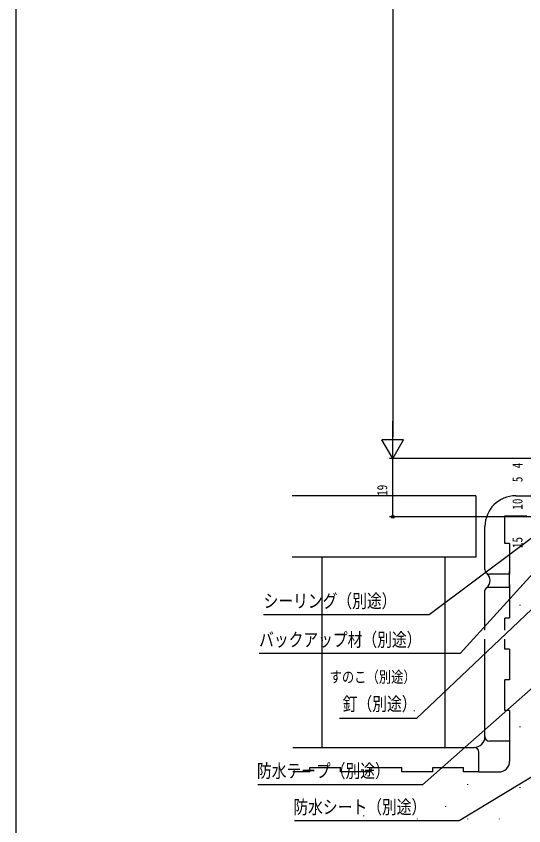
# Model space of a CAD drawing. Units: millimetres, scale not verified. Extents: x -495 to 495, y -800 to 801.
# Drawn here: x -494.9 to -329.8, y 161.9 to 425.3 of the extents above; entities that cross this region are included whole.
import ezdxf
from ezdxf.enums import TextEntityAlignment as Align

# ---------------------------------------------------------------- set-up
doc = ezdxf.new("R2010")
doc.units = ezdxf.units.MM
doc.header["$LTSCALE"] = 4
for name, color, linetype in [('0-6_YKK_D', 6, 'Continuous'), ('0-7_YKK_ZWAK', 7, 'Continuous'), ('0-8_YSS_K', 3, 'Continuous')]:
    doc.layers.add(name, color=color, linetype=linetype)
doc.styles.add('ＭＳ ゴシック', font='')
doc.styles.get('ＭＳ ゴシック').set_extended_font_data('MS Gothic')

msp = doc.modelspace()

# ---------------------------------------------------------------- linework, layer by layer
at = {"layer": '0-6_YKK_D'}
for p, q in [((-372.428, 582.405), (-372.428, 288.405)), ((-372.428, 281.405), (-372.428, 293.529)), ((-372.428, 281.405), (-375.928, 287.467)), ((-368.928, 287.467), (-375.928, 287.467)), ((-372.428, 281.405), (-368.928, 287.467)), ((-305.128, 281.405), (-373.428, 281.405)), ((-305.128, 281.405), (-373.428, 281.405)), ((-372.428, 262.408), (-372.428, 281.405)), ((-308.328, 262.408), (-373.428, 262.408))]:
    msp.add_line(p, q, dxfattribs=at)
for points in [[(-314.892, 264.748), (-316.253, 263.728), (-360.532, 230.528), (-414.432, 230.528)], [(-314.767, 257.252), (-315.909, 255.994), (-350.471, 217.927), (-415.891, 217.927)], [(-309.368, 249.237), (-310.602, 248.067), (-364.704, 196.771), (-389.704, 196.771)], [(-310.617, 221.296), (-311.89, 220.17), (-362.692, 175.252), (-416.272, 175.252)], [(-319.211, 182.568), (-320.666, 181.69), (-350.83, 163.494), (-404.41, 163.494)]]:
    msp.add_lwpolyline(points, dxfattribs=at)
msp.add_circle((-372.428, 262.408), 0.425, dxfattribs=at)
at = {"layer": '0-7_YKK_ZWAK'}
msp.add_lwpolyline([(495.1, -800), (-494.9, -800), (-494.9, 760)], dxfattribs=at)
at = {"layer": '0-8_YSS_K'}
for p, q in [((-345.431, 269.265), (-405.153, 269.265)), ((-345.431, 269.265), (-345.431, 249.265)), ((-332.431, 269.265), (-318.78, 269.265)), ((-335.931, 262.765), (-328.78, 262.765)), ((-342.431, 245.241), (-342.431, 259.265)), ((-334.431, 253.743), (-334.431, 243.741)), ((-345.431, 249.265), (-405.153, 249.265)), ((-395.431, 187.408), (-395.431, 249.265)), ((-355.431, 249.265), (-355.431, 187.408)), ((-334.431, 243.741), (-340.931, 243.741)), ((-334.431, 239.408), (-334.431, 243.741)), ((-334.428, 240.408), (-334.428, 244.741)), ((-334.428, 240.408), (-334.428, 230.406)), ((-342.431, 225.595), (-342.431, 238.408)), ((-334.431, 239.408), (-341.431, 239.408)), ((-331.058, 233.771), (-331.058, 233.571)), ((-331.055, 233.771), (-331.055, 233.571)), ((-335.931, 225.595), (-335.931, 229.406)), ((-342.431, 190.908), (-342.431, 222.595)), ((-335.931, 219.406), (-335.931, 222.595)), ((-334.431, 219.406), (-335.931, 219.406)), ((-335.931, 199.406), (-335.931, 209.406)), ((-365.487, 199.435), (-365.487, 199.235)), ((-334.431, 199.406), (-335.931, 199.406)), ((-331.058, 194.211), (-331.058, 194.011)), ((-404.91, 187.408), (-345.931, 187.408)), ((-334.431, 189.408), (-334.431, 182.908)), ((-344.431, 179.408), (-344.431, 185.908)), ((-399.431, 179.408), (-404.91, 179.408)), ((-399.431, 180.908), (-389.431, 180.908)), ((-399.431, 179.408), (-399.431, 180.908)), ((-389.431, 179.408), (-389.431, 180.908)), ((-379.433, 179.408), (-389.431, 179.408)), ((-379.433, 180.908), (-369.433, 180.908)), ((-379.433, 179.408), (-379.433, 180.908)), ((-359.433, 180.908), (-349.433, 180.908)), ((-359.433, 179.408), (-359.433, 180.908)), ((-344.583, 179.408), (-337.931, 179.408)), ((-402.446, 175.42), (-402.446, 175.22)), ((-389.112, 175.42), (-389.112, 175.22)), ((-376.803, 175.42), (-376.803, 175.22)), ((-348.083, 175.42), (-348.083, 175.22)), ((-331.058, 174.431), (-331.058, 174.231)), ((-397.318, 167.292), (-397.318, 167.092)), ((-370.649, 166.266), (-370.649, 166.066)), ((-355.263, 168.317), (-355.263, 168.117)), ((-381.932, 165.24), (-381.932, 165.04)), ((-364.495, 164.215), (-364.495, 164.015)), ((-348.083, 164.215), (-348.083, 164.015)), ((-337.826, 164.215), (-337.826, 164.015))]:
    msp.add_line(p, q, dxfattribs=at)
for points in [[(-334.431, 253.743), (-335.931, 253.743), (-335.931, 262.765)], [(-334.431, 239.408), (-334.431, 229.406), (-335.931, 229.406)], [(-334.431, 219.406), (-334.431, 209.406), (-335.931, 209.406)], [(-334.431, 199.406), (-334.431, 189.408), (-340.931, 189.408)], [(-359.433, 179.408), (-369.433, 179.408), (-369.433, 180.908)], [(-344.431, 179.408), (-349.433, 179.408), (-349.433, 180.908)]]:
    msp.add_lwpolyline(points, dxfattribs=at)
for centre, radius, start, end in [((-332.431, 259.265), 10, 90, 180), ((-340.931, 245.241), 1.5, 180, 270), ((-343.759, 241.741), 3, 308.94244, 51.05756), ((-341.431, 238.408), 1, 90, 180), ((-345.931, 190.908), 3.5, 270, 0.00003), ((-340.931, 190.908), 1.5, 180, 270), ((-345.931, 185.908), 1.5, 0, 90), ((-337.931, 182.908), 3.5, 270, 0)]:
    msp.add_arc(centre, radius, start, end, dxfattribs=at)

# ---------------------------------------------------------------- texts
at = {"layer": '0-6_YKK_D', "style": 'ＭＳ ゴシック', "width": 0.8}
for s, p in [('4', (-329.228, 278.205)), ('5', (-329.228, 273.705)), ('19', (-373.228, 269.266)), ('10', (-329.228, 264.766)), ('15', (-329.228, 252.268))]:
    msp.add_text(s, height=3.299, rotation=90, dxfattribs=at).set_placement(p, align=Align.BOTTOM_LEFT)
for s, p in [('シーリング（別途）', (-414.432, 231.528)), ('バックアップ材（別途）', (-415.891, 218.927)), ('釘（別途）', (-388.684, 198.036)), ('防水テープ（別途）', (-416.592, 176.252)), ('防水テープ（別途）', (-416.592, 176.252)), ('防水シート（別途）', (-404.73, 164.494))]:
    msp.add_text(s, height=4.399, dxfattribs=at).set_placement(p, align=Align.BOTTOM_LEFT)
at = {"layer": '0-8_YSS_K', "style": 'ＭＳ ゴシック', "width": 0.8}
msp.add_text('すのこ（別途）', height=3.666, dxfattribs=at).set_placement((-392.951, 207.384), align=Align.BOTTOM_LEFT)

doc.saveas('drawing.dxf')
